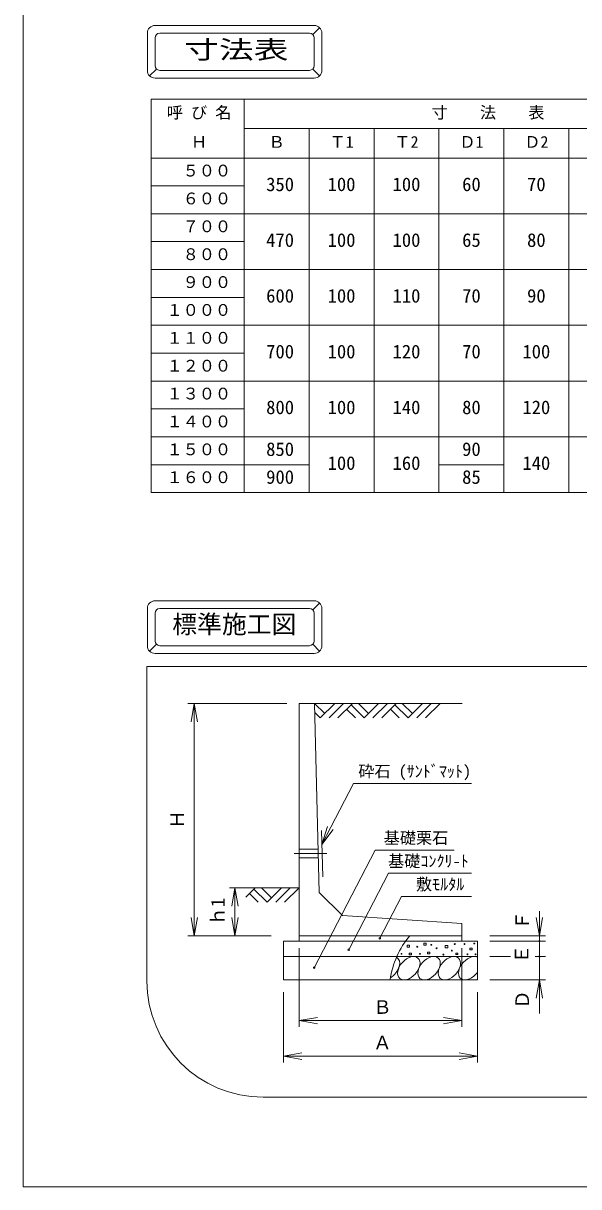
# Model space of a CAD drawing. Units: millimetres, scale not verified. Extents: x 2135 to 6315, y 1068 to 7108.
# Drawn here: x 2135 to 3926, y 1068 to 4824 of the extents above; entities that cross this region are included whole.
import ezdxf
from ezdxf.enums import TextEntityAlignment as Align

# ---------------------------------------------------------------- set-up
doc = ezdxf.new("R2010")
doc.units = ezdxf.units.MM
doc.layers.add('0_2', color=4, linetype='Continuous', lineweight=18)
doc.styles.add('ＭＳ ゴシック-5.0-0.0', font='')
doc.styles.get('ＭＳ ゴシック-5.0-0.0').set_extended_font_data('ＭＳ ゴシック-5.0-0.0')

msp = doc.modelspace()

# ---------------------------------------------------------------- linework, layer by layer
at = {"layer": '0_2', "color": 2}
for p, q in [((2135.354, 7107.786), (2135.354, 1067.786)), ((5072.713, 4578.878), (2547.713, 4578.878)), ((2547.713, 4578.878), (2547.713, 3308.878)), ((5072.713, 4388.878), (2547.713, 4388.878)), ((2547.713, 3308.878), (5072.713, 3308.878)), ((3024.715, 2628.224), (3024.715, 1860.724)), ((3074.715, 2628.224), (3024.715, 2628.224)), ((3074.715, 2628.224), (3089.715, 2018.224)), ((3074.715, 2628.224), (3550.653, 2628.224)), ((3097.301, 2218.224), (3100.99, 2068.224)), ((3024.715, 2033.185), (2799.942, 2033.185)), ((3089.715, 2018.224), (3164.715, 1943.224)), ((3164.715, 1943.224), (3549.715, 1917.654)), ((3549.715, 1917.654), (3549.715, 1860.724)), ((3024.715, 1878.224), (3549.715, 1878.224)), ((2974.715, 1860.724), (2974.715, 1735.724)), ((3599.715, 1860.724), (2974.715, 1860.724)), ((3599.715, 1860.724), (3599.715, 1735.724)), ((3599.715, 1810.724), (2974.715, 1810.724)), ((3599.715, 1735.724), (2974.715, 1735.724)), ((2135.354, 1067.786), (6315.354, 1067.786))]:
    msp.add_line(p, q, dxfattribs=at)
at = {"layer": '0_2'}
for p, q in [((3073.296, 4816.905), (2560.354, 4816.905)), ((3068.903, 4787.512), (3090.974, 4809.583)), ((2535.354, 4791.905), (2535.354, 4671.905)), ((2560.354, 4776.905), (2560.354, 4686.905)), ((2575.354, 4791.905), (3058.296, 4791.905)), ((3073.296, 4686.905), (3073.296, 4776.905)), ((3098.296, 4671.905), (3098.296, 4791.905)), ((2564.747, 4676.298), (2542.676, 4654.227)), ((3058.296, 4671.905), (2575.354, 4671.905)), ((3068.903, 4676.298), (3090.974, 4654.227)), ((3073.296, 4646.905), (2560.354, 4646.905)), ((2847.713, 4578.878), (2847.713, 3308.878)), ((4772.713, 4483.878), (2847.713, 4483.878)), ((3057.088, 4483.878), (3057.088, 3308.878)), ((3266.463, 4483.878), (3266.463, 3308.878)), ((3475.838, 4483.878), (3475.838, 3308.878)), ((3685.213, 4483.878), (3685.213, 3308.878)), ((3894.588, 4483.878), (3894.588, 3308.878)), ((2847.713, 4298.878), (2547.713, 4298.878)), ((4522.713, 4208.878), (2547.713, 4208.878)), ((2847.713, 4118.878), (2547.713, 4118.878)), ((4522.713, 4028.878), (2547.713, 4028.878)), ((2847.713, 3938.878), (2547.713, 3938.878)), ((4313.338, 3848.878), (2547.713, 3848.878)), ((2847.713, 3758.878), (2547.713, 3758.878)), ((4522.713, 3668.878), (2547.713, 3668.878)), ((2847.713, 3578.878), (2547.713, 3578.878)), ((4313.338, 3488.878), (2547.713, 3488.878)), ((3057.088, 3398.878), (2547.713, 3398.878)), ((3685.213, 3398.878), (3475.838, 3398.878)), ((2535.354, 2934.558), (2535.354, 2814.558)), ((3073.296, 2959.558), (2560.354, 2959.558)), ((2575.354, 2934.558), (3058.296, 2934.558)), ((3068.903, 2930.165), (3090.974, 2952.236)), ((3098.296, 2814.558), (3098.296, 2934.558)), ((2560.354, 2919.558), (2560.354, 2829.558)), ((3073.296, 2829.558), (3073.296, 2919.558)), ((2564.747, 2818.951), (2542.676, 2796.88)), ((3068.903, 2818.951), (3090.974, 2796.88)), ((3073.296, 2789.558), (2560.354, 2789.558)), ((3058.296, 2814.558), (2575.354, 2814.558)), ((3998.969, 2746.809), (2533.969, 2746.809)), ((2533.969, 1731.809), (2533.969, 2746.809)), ((2984.715, 2628.224), (2665.773, 2628.224)), ((2686.586, 2628.224), (2676.167, 2569.135)), ((2686.586, 2628.224), (2686.586, 1878.224)), ((2686.586, 2628.224), (2697.005, 2569.135)), ((3107.289, 2595.65), (3074.715, 2628.224)), ((3093.147, 2581.508), (3075.428, 2599.226)), ((3139.863, 2628.224), (3093.147, 2581.508)), ((3168.147, 2628.224), (3121.431, 2581.508)), ((3196.431, 2628.224), (3149.715, 2581.508)), ((3206.284, 2581.508), (3178, 2609.792)), ((3234.568, 2581.508), (3192.142, 2623.934)), ((3248.71, 2595.65), (3216.137, 2628.224)), ((3281.284, 2628.224), (3234.568, 2581.508)), ((3309.568, 2628.224), (3262.852, 2581.508)), ((3337.852, 2628.224), (3291.137, 2581.508)), ((3347.705, 2581.508), (3319.421, 2609.792)), ((3375.99, 2581.508), (3333.563, 2623.934)), ((3390.132, 2595.65), (3357.558, 2628.224)), ((3422.705, 2628.224), (3375.99, 2581.508)), ((3450.99, 2628.224), (3404.274, 2581.508)), ((3479.274, 2628.224), (3432.558, 2581.508)), ((3098.412, 2173.046), (3200.452, 2369.465)), ((3200.452, 2369.465), (3580.278, 2369.465)), ((3098.412, 2173.046), (3116.406, 2230.284)), ((3098.412, 2173.046), (3134.898, 2220.678)), ((3008.872, 2143.224), (3114.553, 2143.224)), ((3024.715, 2157.224), (3086.297, 2157.224)), ((3270.555, 2154.613), (3073.297, 1774.906)), ((3524.31, 2154.613), (3270.555, 2154.613)), ((3024.715, 2129.224), (3086.986, 2129.224)), ((3312.782, 2079.613), (3184.689, 1833.043)), ((3312.782, 2079.613), (3580.278, 2079.613)), ((2817.824, 2033.185), (2807.405, 1974.096)), ((2817.824, 2033.185), (2817.824, 1878.224)), ((2817.824, 2033.185), (2828.242, 1974.096)), ((2883.294, 2033.185), (2852.998, 2002.889)), ((2921.431, 1986.469), (2879.005, 2028.896)), ((2935.573, 2000.611), (2903, 2033.185)), ((2968.147, 2033.185), (2921.431, 1986.469)), ((2996.431, 2033.185), (2949.715, 1986.469)), ((3024.715, 2033.185), (2978, 1986.469)), ((2893.147, 1986.469), (2864.863, 2014.753)), ((3355.009, 2004.613), (3285.012, 1869.875)), ((3355.009, 2004.613), (3580.278, 2004.613)), ((3799.462, 1878.224), (3799.462, 1956.97)), ((2686.586, 1878.224), (2676.167, 1937.312)), ((2686.586, 1878.224), (2697.005, 1937.312)), ((2817.824, 1878.224), (2807.405, 1937.312)), ((2817.824, 1878.224), (2828.242, 1937.312)), ((3799.462, 1878.224), (3789.043, 1937.312)), ((3799.462, 1878.224), (3809.881, 1937.312)), ((2934.715, 1878.224), (2665.773, 1878.224)), ((3639.715, 1878.224), (3819.462, 1878.224)), ((3799.462, 1878.224), (3799.462, 1860.724)), ((3373.574, 1847.147), (3380.84, 1847.147)), ((3373.574, 1841.696), (3373.574, 1847.147)), ((3380.84, 1841.696), (3373.574, 1841.696)), ((3380.84, 1847.147), (3380.84, 1841.696)), ((3427.185, 1853.795), (3433.988, 1853.795)), ((3427.185, 1847.842), (3427.185, 1853.795)), ((3433.988, 1847.842), (3427.185, 1847.842)), ((3433.988, 1853.795), (3433.988, 1847.842)), ((3496.065, 1846.142), (3504.569, 1846.142)), ((3496.065, 1839.339), (3496.065, 1846.142)), ((3504.569, 1846.142), (3504.569, 1839.339)), ((3639.715, 1860.724), (3819.462, 1860.724)), ((3799.462, 1860.724), (3799.462, 1810.724)), ((3024.715, 1583.976), (3024.715, 1838.224)), ((3379.565, 1821.481), (3387.218, 1821.481)), ((3379.565, 1816.379), (3379.565, 1821.481)), ((3387.218, 1816.379), (3379.565, 1816.379)), ((3387.218, 1821.481), (3387.218, 1816.379)), ((3438.975, 1825.346), (3446.241, 1825.346)), ((3438.975, 1819.896), (3438.975, 1825.346)), ((3446.241, 1819.896), (3438.975, 1819.896)), ((3446.241, 1825.346), (3446.241, 1819.896)), ((3504.569, 1839.339), (3496.065, 1839.339)), ((3530.08, 1821.481), (3536.883, 1821.481)), ((3530.08, 1817.229), (3530.08, 1821.481)), ((3536.883, 1817.229), (3530.08, 1817.229)), ((3536.883, 1821.481), (3536.883, 1817.229)), ((3549.715, 1583.976), (3549.715, 1838.224)), ((3575.15, 1838.488), (3582.803, 1838.488)), ((3575.15, 1832.536), (3575.15, 1838.488)), ((3582.803, 1832.536), (3575.15, 1832.536)), ((3582.803, 1838.488), (3582.803, 1832.536)), ((3639.715, 1810.724), (3706.824, 1810.724)), ((3785.868, 1810.724), (3819.462, 1810.724)), ((3799.462, 1810.724), (3799.462, 1735.724)), ((3639.715, 1735.724), (3819.462, 1735.724)), ((3799.462, 1735.724), (3789.043, 1676.635)), ((3799.462, 1735.724), (3799.462, 1626.975)), ((3799.462, 1735.724), (3809.881, 1676.635)), ((2974.715, 1469.228), (2974.715, 1695.724)), ((3599.715, 1469.228), (3599.715, 1695.724)), ((3024.715, 1603.976), (3083.804, 1614.395)), ((3024.715, 1603.976), (3083.804, 1593.557)), ((3024.715, 1603.976), (3549.715, 1603.976)), ((3549.715, 1603.976), (3490.627, 1614.395)), ((3549.715, 1603.976), (3490.627, 1593.557)), ((2974.715, 1489.228), (3033.804, 1499.647)), ((2974.715, 1489.228), (3033.804, 1478.809)), ((2974.715, 1489.228), (3599.715, 1489.228)), ((3599.715, 1489.228), (3540.627, 1499.647)), ((3599.715, 1489.228), (3540.627, 1478.809)), ((2908.969, 1356.809), (5963.969, 1356.809))]:
    msp.add_line(p, q, dxfattribs=at)
for centre, radius in [((3285.012, 1869.875), 2.5), ((3405.926, 1842.74), 1.5), ((3450.996, 1848.693), 1.5), ((3526.679, 1851.244), 1.5), ((3558.142, 1851.244), 1.5), ((3589.606, 1852.945), 1.5), ((3799.462, 1860.724), 1.5), ((3184.689, 1833.043), 2.5), ((3354.904, 1819.78), 1.5), ((3414.43, 1819.78), 1.5), ((3468.003, 1837.638), 1.5), ((3490.113, 1817.229), 1.5), ((3517.325, 1829.985), 1.5), ((3567.496, 1818.079), 1.5), ((3593.858, 1818.079), 1.5), ((3799.462, 1810.724), 1.5), ((3073.297, 1774.906), 2.5)]:
    msp.add_circle(centre, radius, dxfattribs=at)
for centre, radius, start, end in [((2560.354, 4791.905), 25, 90, 180), ((3073.296, 4791.905), 25, 0, 90), ((2575.354, 4776.905), 15, 90, 180), ((3058.296, 4776.905), 15, 0, 90), ((2560.354, 4671.905), 25, 180, 270), ((2575.354, 4686.905), 15, 180, 270), ((3058.296, 4686.905), 15, 270, 0), ((3073.296, 4671.905), 25, 270, 0), ((2560.354, 2934.558), 25, 90, 180), ((2575.354, 2919.558), 15, 90, 180), ((3058.296, 2919.558), 15, 0, 90), ((3073.296, 2934.558), 25, 0, 90), ((2575.354, 2829.558), 15, 180, 270), ((3058.296, 2829.558), 15, 270, 0), ((2560.354, 2814.558), 25, 180, 270), ((3073.296, 2814.558), 25, 270, 0), ((3599.715, 1695.724), 284.305, 140.06513, 171.91199), ((2908.969, 1731.809), 375, 180, 270)]:
    msp.add_arc(centre, radius, start, end, dxfattribs=at)
for centre, start_param, end_param in [((3313.183, 1773.224), 4.26835403, 6.46649224), ((3574.715, 1773.224), 0.18931244, 4.86338467)]:
    msp.add_ellipse(centre, major_axis=(29.442, 32.698), ratio=0.636364, start_param=start_param, end_param=end_param, dxfattribs=at)
for centre in [(3378.566, 1773.224), (3443.949, 1773.224), (3509.332, 1773.224)]:
    msp.add_ellipse(centre, major_axis=(29.442, 32.698), ratio=0.636364, dxfattribs=at)

# ---------------------------------------------------------------- texts
at = {"layer": '0_2', "color": 7, "style": 'ＭＳ ゴシック-5.0-0.0', "width": 1.4}
msp.add_text('寸法表', height=58.65, dxfattribs=at).set_placement((2654.175, 4692.045), align=Align.BOTTOM_LEFT)
at = {"layer": '0_2', "color": 7, "style": 'ＭＳ ゴシック-5.0-0.0'}
for s, height, p in [('呼 び 名', 38.12, (2598.351, 4505.386)), ('寸\u3000\u3000法\u3000\u3000表\u3000\u3000（ｍｍ）', 38.12, (3451.9, 4505.386)), ('Ｈ', 38.12, (2676.351, 4410.386)), ('Ｂ', 38.12, (2926.4, 4410.386)), ('Ｔ1', 38.12, (3122.775, 4410.386)), ('Ｔ2', 38.12, (3332.15, 4410.386)), ('Ｄ1', 38.12, (3541.525, 4410.386)), ('Ｄ2', 38.12, (3750.911, 4410.389)), ('５００', 38.12, (2649.394, 4317.886)), ('350', 43.99, (2918.582, 4268.879)), ('100', 43.99, (3116.775, 4268.879)), ('100', 43.99, (3326.15, 4268.879)), ('60', 43.99, (3550.525, 4268.879)), ('70', 43.99, (3759.911, 4268.882)), ('６００', 38.12, (2649.394, 4227.894)), ('７００', 38.12, (2649.394, 4137.886)), ('470', 43.99, (2918.582, 4088.879)), ('100', 43.99, (3116.775, 4088.879)), ('100', 43.99, (3326.15, 4088.879)), ('65', 43.99, (3550.525, 4088.879)), ('80', 43.99, (3759.911, 4088.882)), ('８００', 38.12, (2649.394, 4047.885)), ('９００', 38.12, (2649.394, 3957.886)), ('600', 43.99, (2918.582, 3908.879)), ('100', 43.99, (3116.775, 3908.879)), ('110', 43.99, (3326.15, 3908.879)), ('70', 43.99, (3550.525, 3908.879)), ('90', 43.99, (3759.911, 3908.882)), ('１０００', 38.12, (2597.394, 3867.885)), ('１１００', 38.12, (2597.394, 3777.889)), ('700', 43.99, (2918.582, 3728.879)), ('100', 43.99, (3116.775, 3728.879)), ('120', 43.99, (3326.15, 3728.879)), ('70', 43.99, (3550.525, 3728.879)), ('100', 43.99, (3744.911, 3728.882)), ('１２００', 38.12, (2597.394, 3687.885)), ('１３００', 38.12, (2597.394, 3597.889)), ('800', 43.99, (2918.582, 3548.878)), ('100', 43.99, (3116.775, 3548.878)), ('140', 43.99, (3326.15, 3548.878)), ('80', 43.99, (3550.525, 3548.878)), ('120', 43.99, (3744.911, 3548.882)), ('１４００', 38.12, (2597.394, 3507.884)), ('１５００', 38.12, (2597.394, 3417.884)), ('850', 43.99, (2918.582, 3413.884)), ('90', 43.99, (3550.525, 3413.884)), ('100', 43.99, (3116.775, 3368.878)), ('160', 43.99, (3326.15, 3368.878)), ('140', 43.99, (3744.911, 3368.878)), ('１６００', 38.12, (2597.394, 3327.882)), ('900', 43.99, (2918.582, 3323.878)), ('85', 43.99, (3550.525, 3323.878)), ('標準施工図', 58.65, (2615.732, 2836.846)), ('砕石 (ｻﾝﾄﾞﾏｯﾄ)', 38.12, (3215.602, 2378.469)), ('基礎栗石', 38.12, (3297.704, 2163.617)), ('基礎ｺﾝｸﾘ-ﾄ', 38.12, (3311.704, 2088.616)), ('敷ﾓﾙﾀﾙ', 38.12, (3401.704, 2013.615)), ('Ｂ', 43.99, (3263.313, 1612.756)), ('Ａ', 43.99, (3263.313, 1498.008))]:
    msp.add_text(s, height=height, dxfattribs=at).set_placement(p, align=Align.BOTTOM_LEFT)
for s, p in [('Ｈ', (2666.581, 2223.227)), ('ｈ1', (2797.816, 1910.706)), ('Ｆ', (3779.455, 1896.972)), ('Ｅ', (3777.543, 1788.451)), ('Ｄ', (3779.455, 1641.975))]:
    msp.add_text(s, height=43.99, rotation=90, dxfattribs=at).set_placement(p, align=Align.BOTTOM_LEFT)

doc.saveas('drawing.dxf')
